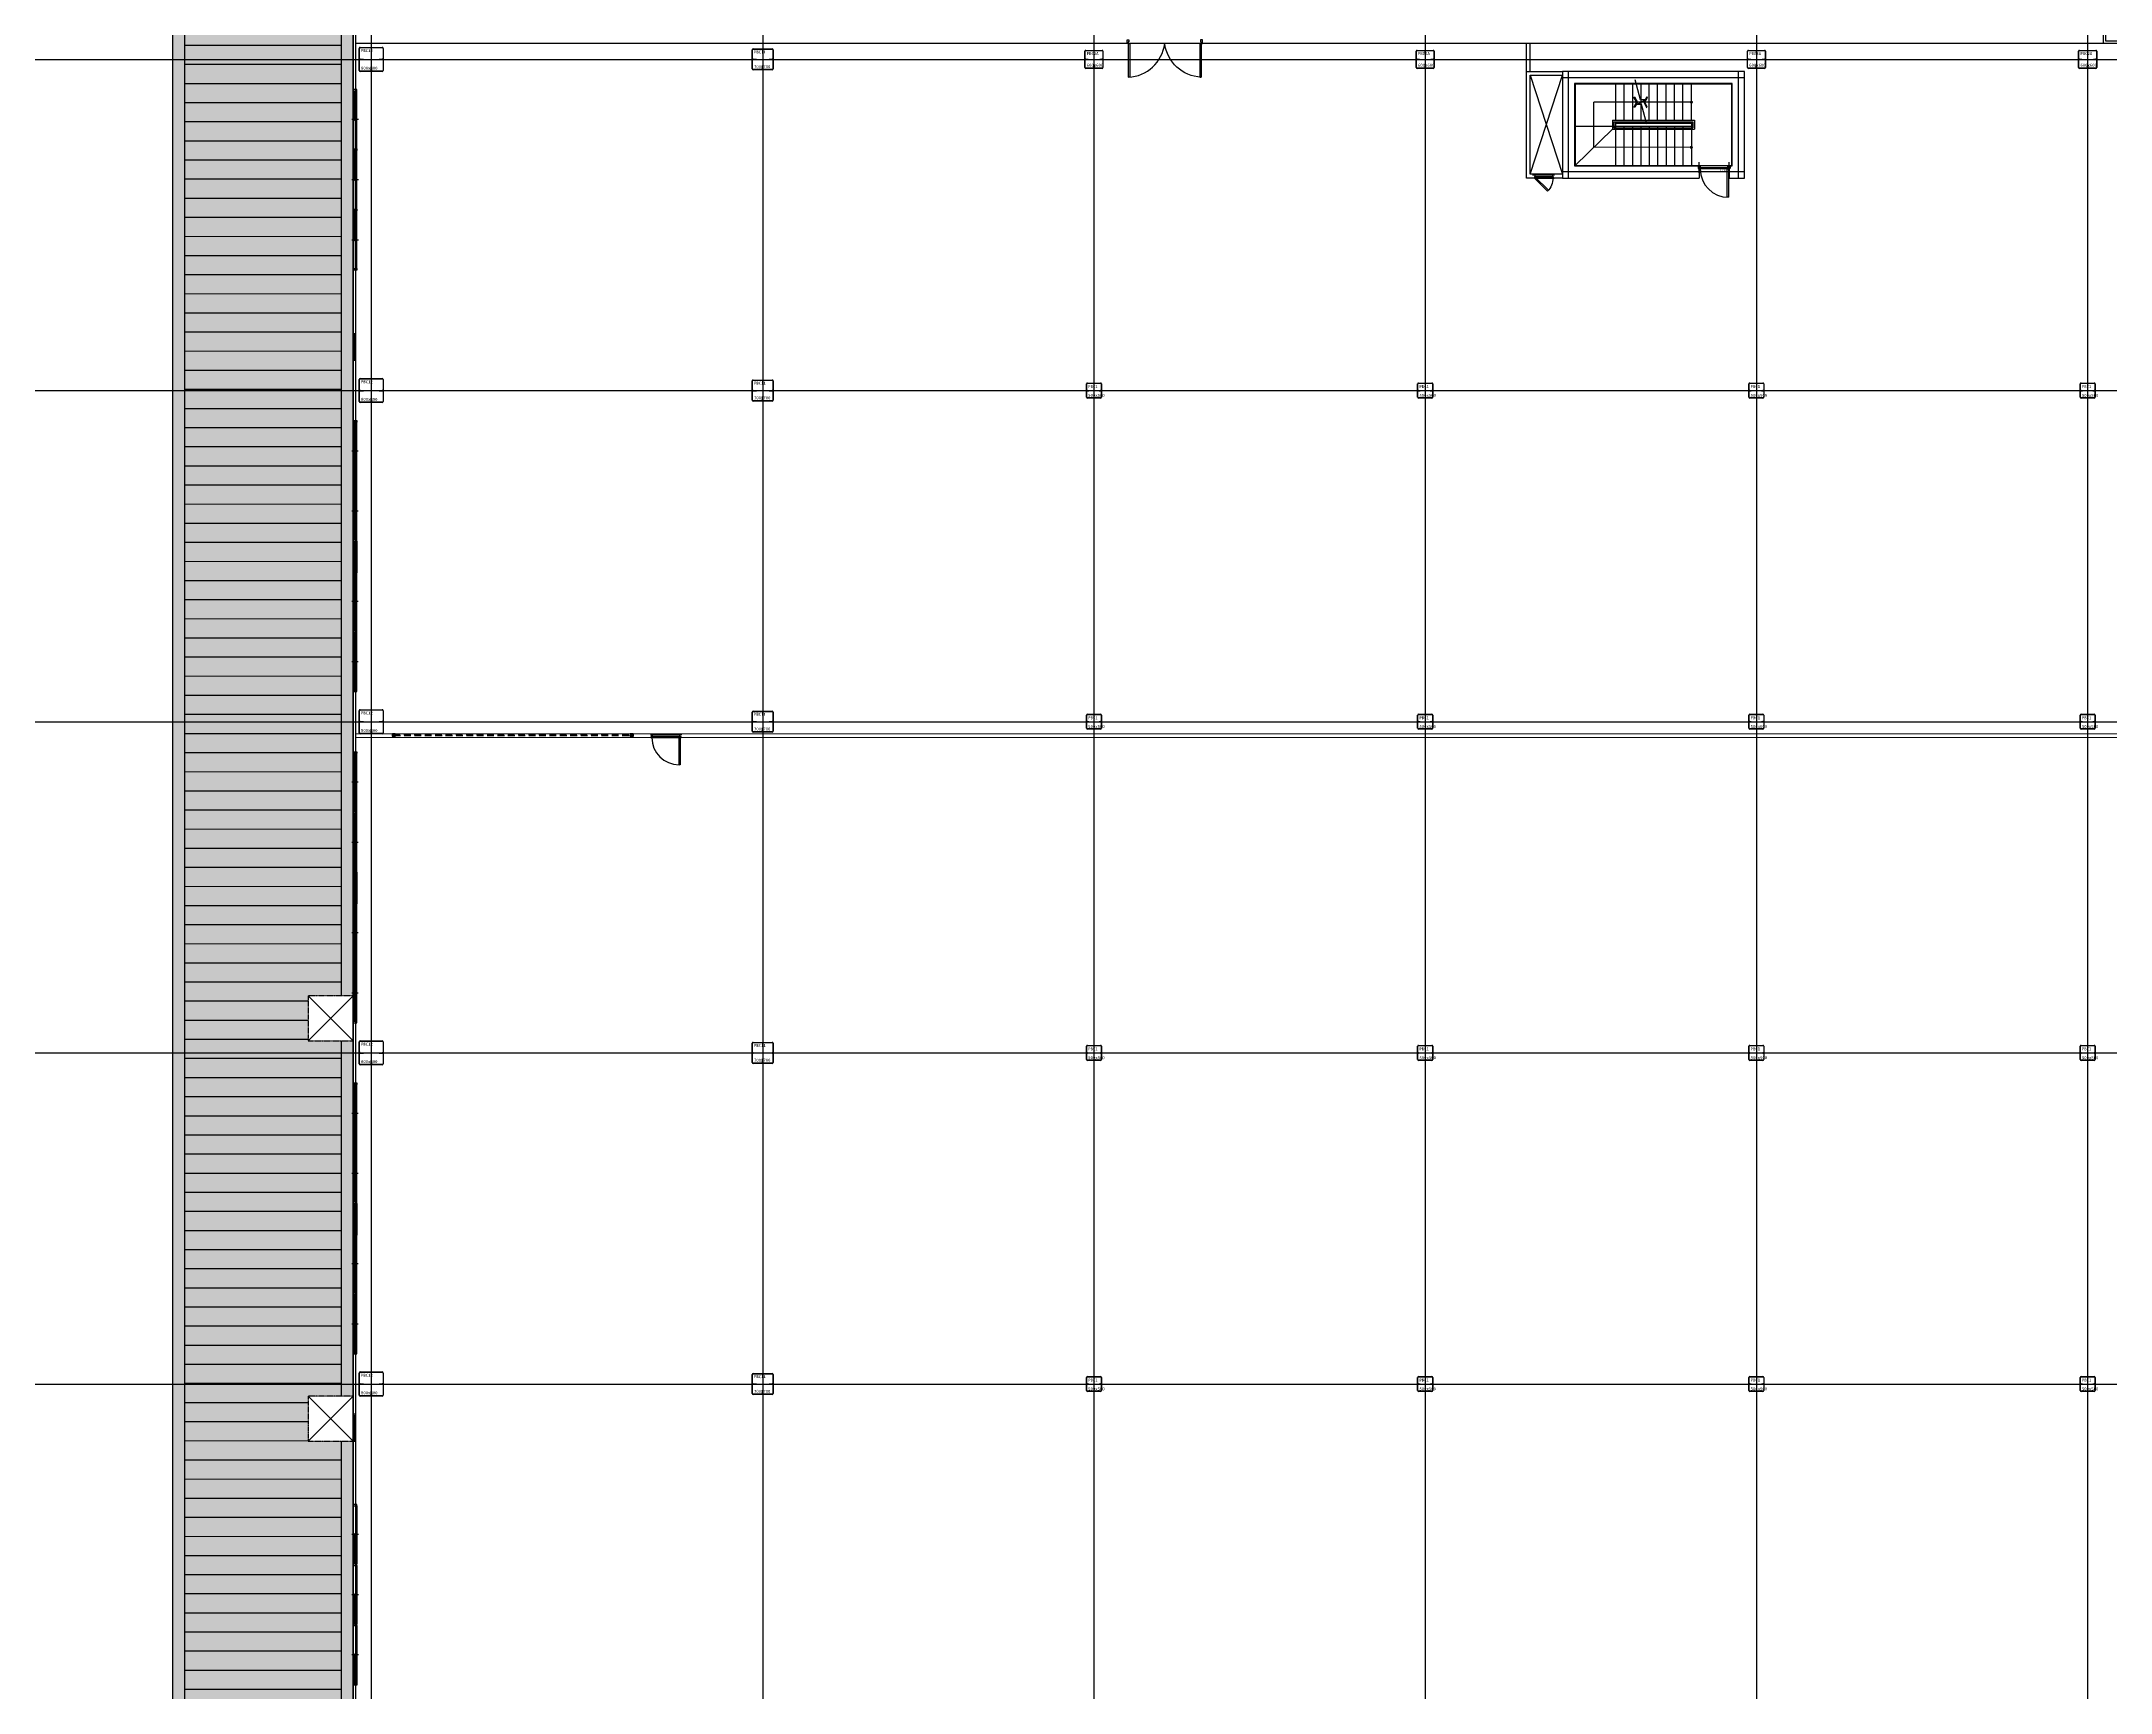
# Model space of a CAD drawing. Extents: x 152195838 to 160350639, y 364657247 to 370318102.
# Drawn here: x 158828992 to 158897710, y 365005782 to 365060630 of the extents above; entities that cross this region are included whole.
import ezdxf
from ezdxf.enums import TextEntityAlignment as Align
from ezdxf.xclip import XClip

# ---------------------------------------------------------------- set-up
doc = ezdxf.new("R2010")
doc.units = 0
doc.header["$MEASUREMENT"] = 0
for name, pattern in [('CEN', [63, 60, -1, 1, -1]), ('DASHED', [0.75, 0.5, -0.25]), ('HID', [2.3, 1.5, -0.8])]:
    doc.linetypes.add(name, pattern=pattern)
doc.layers.get('0').update_dxf_attribs({"linetype": 'CONTINUOUS'})
doc.layers.get('Defpoints').update_dxf_attribs({"linetype": 'CONTINUOUS'})
doc.layers.add('!WORK', color=150, linetype='CONTINUOUS', plot=False)
doc.layers.add('DEFPOINT', color=135, linetype='CONTINUOUS', plot=False)
for name, color, linetype in [('-S-foundation txt', 3, 'CONTINUOUS'), ('4A.TEC CEN 보조1', 14, 'CEN'), ('4A.TEC DOOR', 4, 'CONTINUOUS'), ('4A.TEC ELE 1', 7, 'CONTINUOUS'), ('4A.TEC ELE 4', 9, 'CONTINUOUS'), ('4A.TEC IND', 7, 'CONTINUOUS'), ('4A.TEC OPEN', 9, 'HID'), ('4A.TEC 마감선 2', 5, 'CONTINUOUS'), ('4A.TEC 벽체 1', 2, 'CONTINUOUS'), ('4A.TEC 벽체 3', 4, 'CONTINUOUS'), ('4A.TEC 벽체 4', 7, 'CONTINUOUS'), ('4A.TEC 주차 일반', 8, 'CONTINUOUS'), ('4A.TEC 창호 2', 4, 'CONTINUOUS'), ('4A.TEC 해치 1', 9, 'CONTINUOUS'), ('A-DOOR', 4, 'CONTINUOUS'), ('A-DOOR-C', 1, 'CONTINUOUS'), ('A-DOOR-FIN', 8, 'CONTINUOUS'), ('A-DOOR1', 4, 'CONTINUOUS'), ('A-DOOR2_CpON', 8, 'CONTINUOUS'), ('A-ETC', 5, 'CONTINUOUS'), ('main-plan$0$4A.TEC DOOR', 4, 'CONTINUOUS'), ('main-Plan$0$4A.TEC 창호 2', 4, 'CONTINUOUS'), ('P-BOX', 3, 'CONTINUOUS'), ('㈜SE&C ELE 1', 7, 'CONTINUOUS'), ('㈜SE&C 창호 2', 4, 'CONTINUOUS')]:
    doc.layers.add(name, color=color, linetype=linetype)
doc.styles.add('돋움', font='')
doc.styles.add('돋움체', font='')
doc.styles.get('돋움').set_extended_font_data('DotumChe')
doc.styles.get('돋움체').set_extended_font_data('DotumChe')

# ---------------------------------------------------------------- blocks, each defined once
blk = doc.blocks.new('asq9q')
for p, q in [((159790047, 364980932), (159791547, 364982432)), ((159790047, 364982432), (159791547, 364980932))]:
    blk.add_line(p, q)
at = {"linetype": 'DASHED'}
blk.add_lwpolyline([(159790047, 364980932), (159791547, 364980932), (159791547, 364982432), (159790047, 364982432)], close=True, dxfattribs=at)
blk = doc.blocks.new('zw$EEDA')
at = {"layer": '4A.TEC 해치 1', "linetype": 'Continuous'}
h = blk.add_hatch(color=254, dxfattribs=at)
h.dxf.hatch_style = 1
h.paths.add_polyline_path([(6000, 0), (6000, 11000), (4500, 11000), (4500, 12500), (6000, 12500), (6000, 31700), (4500, 31700), (4500, 33200), (6000, 33200), (6000, 45000), (4500, 45000), (4500, 46500), (6000, 46500), (6000, 89200), (0, 89200), (0, 0)])
at = {"layer": '4A.TEC 해치 1'}
h = blk.add_hatch(dxfattribs=at)
h.set_pattern_fill('LINE', color=256, scale=200, angle=360)
h.set_pattern_definition([(360, (-434424.4, 2090698.2), (2e-12, 635), [])])
edge = h.paths.add_edge_path()
edge.add_line((400, 88800), (5600, 88800))
edge.add_line((5600, 88800), (5600, 46500))
edge.add_line((5600, 46500), (4500, 46500))
edge.add_line((4500, 46500), (4500, 45000))
edge.add_line((4500, 45000), (5600, 45000))
edge.add_line((5600, 45000), (5600, 33200))
edge.add_line((5600, 33200), (4500, 33200))
edge.add_line((4500, 33200), (4500, 31700))
edge.add_line((4500, 31700), (5600, 31700))
edge.add_line((5600, 31700), (5600, 12500))
edge.add_line((5600, 12500), (4500, 12500))
edge.add_line((4500, 12500), (4500, 11000))
edge.add_line((4500, 11000), (5600, 11000))
edge.add_line((5600, 11000), (5600, 400))
edge.add_line((5600, 400), (400, 400))
edge.add_line((400, 400), (400, 88600))
at = {"ltscale": 1000}
blk.add_lwpolyline([(6000, 89200), (0, 89200), (0, 0), (6000, 0)], dxfattribs=at)
at = {"layer": '4A.TEC ELE 1', "color": 8}
for p, q in [((5600, 88800), (5600, 46500)), ((5600, 45000), (5600, 33200)), ((5600, 31700), (5600, 12500)), ((5600, 11000), (5600, 400))]:
    blk.add_line(p, q, dxfattribs=at)
blk.add_lwpolyline([(6000, 88800), (400, 88800), (400, 400), (5600, 400)], dxfattribs=at)
for p in [(-159785547, -364935932), (-159785547, -364949232), (-159785547, -364969932)]:
    blk.add_blockref('asq9q', p)
blk = doc.blocks.new('zw$FA08')
at = {"layer": '4A.TEC DOOR', "flags": 128}
for points in [[(2397, 1985), (1529, 2693, 0.360736), (1633, 1048, 0.414214)], [(868, 110), (0, 818, -0.360736), (1633, 1048, -0.414214)]]:
    blk.add_lwpolyline(points, format="xyb", dxfattribs=at)
for points in [[(2397, 1985), (2368, 1949), (1500, 2657), (1529, 2693)], [(868, 110), (897, 146), (29, 854), (0, 818)]]:
    blk.add_lwpolyline(points, dxfattribs=at)
for points in [[(2520, 1937), (2494, 1906), (2494, 1906), (2482, 1891), (2426, 1936), (2439, 1952), (2397, 1985), (2423, 2016)], [(940, 0), (965, 31), (965, 31), (977, 46), (922, 92), (909, 76), (868, 110), (843, 79)]]:
    blk.add_lwpolyline(points, close=True, dxfattribs=at)
at = {"layer": '4A.TEC 창호 2', "lineweight": -2}
blk.add_line((843, 79), (940, 0), dxfattribs=at)
blk = doc.blocks.new('KD FSD1000(0815)')
at = {"layer": '4A.TEC DOOR'}
for p, q in [((-10, 0), (0, 0)), ((973, 0), (27, 0)), ((1000, 0), (1010, 0)), ((-10, -100), (0, -100)), ((973, -45), (27, -45)), ((973, -100), (27, -100)), ((1000, -100), (1010, -100))]:
    blk.add_line(p, q, dxfattribs=at)
blk.add_lwpolyline([(27, 906), (67, 906), (67, 0), (27, 0), (27, 906)], close=True, dxfattribs=at)
for points in [[(0, -20), (0, 0), (27, 0), (27, -45), (42, -45), (42, -70), (27, -100), (0, -100), (0, -80), (2, -80), (2, -98), (26, -98), (40, -70), (40, -47), (25, -47), (25, -2), (2, -2), (2, -20), (0, -20)], [(1000, -20), (1000, 0), (973, 0), (973, -45), (958, -45), (958, -70), (973, -100), (1000, -100), (1000, -80), (998, -80), (998, -98), (974, -98), (960, -70), (960, -47), (975, -47), (975, -2), (998, -2), (998, -20), (1000, -20)]]:
    blk.add_lwpolyline(points, dxfattribs=at)
at = {"layer": '4A.TEC DOOR', "color": 9}
blk.add_arc((67, 0), 906, 0, 90, dxfattribs=at)
blk = doc.blocks.new('a7q')
at = {"layer": '4A.TEC OPEN', "ltscale": 150}
for p, q in [((788157, -3738483), (796077, -3738483)), ((788163, -3738509), (796071, -3738509))]:
    blk.add_line(p, q, dxfattribs=at)
at = {"layer": '4A.TEC 벽체 4'}
for p, q in [((788117, -3738456), (788217, -3738456)), ((788117, -3738456), (788117, -3738536)), ((788117, -3738534), (788117, -3738536)), ((788117, -3738536), (788217, -3738536)), ((788117, -3738536), (788120, -3738536)), ((788120, -3738534), (788120, -3738459)), ((788215, -3738459), (788120, -3738459)), ((788215, -3738534), (788120, -3738534)), ((788122, -3738461), (788122, -3738480)), ((788212, -3738461), (788122, -3738461)), ((788122, -3738531), (788122, -3738512)), ((788212, -3738531), (788122, -3738531)), ((788136, -3738519), (788136, -3738473)), ((788136, -3738473), (788195, -3738473)), ((788136, -3738519), (788136, -3738473)), ((788212, -3738473), (788136, -3738473)), ((788195, -3738519), (788136, -3738519)), ((788212, -3738519), (788136, -3738519)), ((788138, -3738476), (788138, -3738517)), ((788215, -3738476), (788138, -3738476)), ((788138, -3738517), (788215, -3738517)), ((788141, -3738515), (788141, -3738478)), ((788141, -3738478), (788217, -3738478)), ((788217, -3738515), (788141, -3738515)), ((788157, -3738496), (788157, -3738483)), ((788157, -3738496), (788163, -3738509)), ((788169, -3738483), (788169, -3738509)), ((788212, -3738473), (788212, -3738461)), ((788212, -3738519), (788212, -3738531)), ((788215, -3738459), (788215, -3738476)), ((788215, -3738517), (788215, -3738534)), ((788217, -3738478), (788217, -3738456)), ((788217, -3738536), (788217, -3738514)), ((796017, -3738478), (796017, -3738456)), ((796117, -3738456), (796017, -3738456)), ((796094, -3738478), (796017, -3738478)), ((796017, -3738536), (796017, -3738514)), ((796017, -3738515), (796094, -3738515)), ((796117, -3738536), (796017, -3738536)), ((796020, -3738459), (796020, -3738476)), ((796020, -3738459), (796115, -3738459)), ((796020, -3738476), (796096, -3738476)), ((796020, -3738517), (796020, -3738534)), ((796096, -3738517), (796020, -3738517)), ((796020, -3738534), (796115, -3738534)), ((796022, -3738473), (796022, -3738461)), ((796022, -3738461), (796112, -3738461)), ((796022, -3738473), (796098, -3738473)), ((796022, -3738519), (796022, -3738531)), ((796022, -3738519), (796098, -3738519)), ((796022, -3738531), (796112, -3738531)), ((796098, -3738473), (796039, -3738473)), ((796039, -3738519), (796098, -3738519)), ((796066, -3738483), (796066, -3738509)), ((796077, -3738496), (796071, -3738509)), ((796077, -3738496), (796077, -3738483)), ((796094, -3738515), (796094, -3738478)), ((796096, -3738476), (796096, -3738517)), ((796098, -3738519), (796098, -3738473)), ((796098, -3738519), (796098, -3738473)), ((796112, -3738461), (796112, -3738480)), ((796112, -3738531), (796112, -3738512)), ((796117, -3738456), (796115, -3738456)), ((796115, -3738534), (796115, -3738459)), ((796117, -3738456), (796117, -3738536)), ((796117, -3738534), (796117, -3738536))]:
    blk.add_line(p, q, dxfattribs=at)
at = {"layer": '4A.TEC 벽체 4', "color": 251, "lineweight": 0, "ltscale": 15}
for p, q in [((788117, -3738456), (788117, -3738581)), ((796117, -3738456), (796117, -3738581))]:
    blk.add_line(p, q, dxfattribs=at)
at = {"layer": '4A.TEC DOOR', "rotation": 180}
blk.add_blockref('KD FSD1000(0815)', (797707, -3738581), dxfattribs=at)
blk = doc.blocks.new('main-Plan$0$4A.TEC 점검구 700')
at = {"layer": 'main-Plan$0$4A.TEC 창호 2', "ltscale": 1.2}
for p, q in [((-55, 0), (-645, 0)), ((-40, -100), (-660, -100)), ((-55, -50), (-645, -50))]:
    blk.add_line(p, q, dxfattribs=at)
at = {"layer": 'main-Plan$0$4A.TEC 창호 2', "flags": 128}
for points in [[(-700, -20), (-700, 0), (-645, 0), (-645, -50), (-660, -50), (-660, -100), (-700, -100), (-700, -80)], [(0, -20), (0, 0), (-55, 0), (-55, -50), (-40, -50), (-40, -100), (0, -100), (0, -80)]]:
    blk.add_lwpolyline(points, dxfattribs=at)
at = {"layer": 'main-Plan$0$4A.TEC 창호 2', "ltscale": 1.2}
blk.add_lwpolyline([(-40, -100), (-72, -68), (-510, -507), (-478, -538)], close=True, dxfattribs=at)
at = {"layer": 'main-Plan$0$4A.TEC 창호 2'}
blk.add_arc((-40, -100), 620, 180, 225, dxfattribs=at)
blk = doc.blocks.new('dwg7F0D')
h = blk.add_hatch()
h.set_pattern_fill('ANSI37', color=253, scale=4000, angle=45, style=0)
h.set_pattern_definition([(90, (143763.5, -224403.43), (-500, 3e-14), []), (180, (143763.5, -224403.43), (-6e-14, -500), [])])
h.paths.add_polyline_path([(175475, 107628), (168277, 111740), (163617, 114401, -0.125113), (160887, 117037), (160717, 116931, -0.044026), (160093, 118172), (146103, 153405), (143474, 160024), (143474, 180350, 0.031352), (141674, 178662), (141674, 159680), (144572, 152384), (158420, 117508, 0.170076), (162625, 112664), (198212, 92338, 0.414214), (197541, 94794), (175375, 107454)])
blk = doc.blocks.new('zw$BC15')
at = {"layer": '4A.TEC 창호 2'}
for p, q in [((50, 7025), (50, 8950)), ((100, 7025), (100, 8950)), ((136, 7975), (136, 8950)), ((175, 7025), (175, 8950)), ((100, 8910), (136, 8910)), ((64, 7025), (64, 8025)), ((64, 8025), (136, 8025)), ((64, 7975), (136, 7975)), ((50, 5050), (50, 6975)), ((64, 7065), (100, 7065)), ((100, 5050), (100, 6975)), ((100, 6935), (136, 6935)), ((136, 5975), (136, 6975)), ((175, 5050), (175, 6975)), ((64, 5050), (64, 6025)), ((64, 6025), (136, 6025)), ((64, 5975), (136, 5975)), ((50, 4000), (50, 5000)), ((64, 5090), (100, 5090)), ((94, 5000), (94, 4000)), ((130, 5000), (130, 4000)), ((175, 5000), (175, 4000)), ((50, 2025), (50, 3950)), ((100, 2025), (100, 3950)), ((100, 3910), (136, 3910)), ((136, 2975), (136, 3950)), ((175, 2025), (175, 3950)), ((64, 2025), (64, 3025)), ((64, 3025), (136, 3025)), ((64, 2975), (136, 2975)), ((64, 2065), (100, 2065)), ((50, 50), (50, 1975)), ((100, 50), (100, 1975)), ((100, 1935), (136, 1935)), ((136, 975), (136, 1975)), ((175, 50), (175, 1975)), ((64, 50), (64, 1025)), ((64, 1025), (136, 1025)), ((64, 975), (136, 975)), ((64, 90), (100, 90))]:
    blk.add_line(p, q, dxfattribs=at)
at = {"layer": '4A.TEC 창호 2', "color": 8}
for p, q in [((118, 8910), (118, 8025)), ((82, 7975), (82, 7065)), ((118, 6935), (118, 6025)), ((82, 5975), (82, 5090)), ((112, 5000), (112, 4000)), ((118, 3910), (118, 3025)), ((82, 2975), (82, 2065)), ((118, 1935), (118, 1025)), ((82, 975), (82, 90))]:
    blk.add_line(p, q, dxfattribs=at)
at = {"layer": '4A.TEC 창호 2', "color": 1}
for p, q in [((0, 8000), (215, 8000)), ((0, 6000), (215, 6000)), ((0, 3000), (215, 3000)), ((0, 1000), (215, 1000))]:
    blk.add_line(p, q, dxfattribs=at)
at = {"layer": '4A.TEC 창호 2'}
for points in [[(175, 9000), (175, 8950), (136, 8950), (136, 8960), (100, 8960), (100, 8950), (50, 8950), (50, 9000)], [(175, 5050), (100, 5050), (100, 5040), (64, 5040), (64, 5050), (50, 5050), (50, 5000), (175, 5000)], [(175, 4000), (175, 3950), (136, 3950), (136, 3960), (100, 3960), (100, 3950), (50, 3950), (50, 4000)], [(175, 50), (100, 50), (100, 40), (64, 40), (64, 50), (50, 50), (50, 0), (175, 0)]]:
    blk.add_lwpolyline(points, close=True, dxfattribs=at)
at = {"layer": '4A.TEC 창호 2', "flags": 128}
for points in [[(100, 6975), (100, 6985), (136, 6985), (136, 6975), (175, 6975), (175, 7025), (100, 7025), (100, 7015), (64, 7015), (64, 7025), (50, 7025), (50, 6975)], [(100, 1975), (100, 1985), (136, 1985), (136, 1975), (175, 1975), (175, 2025), (100, 2025), (100, 2015), (64, 2015), (64, 2025), (50, 2025), (50, 1975)]]:
    blk.add_lwpolyline(points, close=True, dxfattribs=at)
blk = doc.blocks.new('zw$4749')
at = {"layer": '㈜SE&C ELE 1'}
for p, q in [((0, 125), (900, 125)), ((0, 50), (900, 50))]:
    blk.add_line(p, q, dxfattribs=at)
at = {"layer": '㈜SE&C 창호 2'}
for p, q in [((40, 111), (860, 111)), ((40, 89), (860, 89))]:
    blk.add_line(p, q, dxfattribs=at)
for points in [[(0, 125), (40, 125), (40, 50), (0, 50)], [(860, 125), (900, 125), (900, 50), (860, 50)]]:
    blk.add_lwpolyline(points, close=True, dxfattribs=at)
blk = doc.blocks.new('zw$DC4C')
at = {"layer": '4A.TEC 창호 2'}
for p, q in [((50, 4025), (50, 5950)), ((100, 4025), (100, 5950)), ((100, 5910), (136, 5910)), ((136, 4975), (136, 5950)), ((175, 4025), (175, 5950)), ((64, 4025), (64, 5025)), ((64, 5025), (136, 5025)), ((64, 4975), (136, 4975)), ((50, 2025), (50, 3975)), ((64, 4065), (100, 4065)), ((100, 2025), (100, 3975)), ((100, 3935), (136, 3935)), ((136, 2975), (136, 3975)), ((175, 2025), (175, 3975)), ((64, 2025), (64, 3025)), ((64, 3025), (136, 3025)), ((64, 2975), (136, 2975)), ((64, 2065), (100, 2065)), ((50, 50), (50, 1975)), ((100, 50), (100, 1975)), ((100, 1935), (136, 1935)), ((136, 975), (136, 1975)), ((175, 50), (175, 1975)), ((64, 50), (64, 1025)), ((64, 1025), (136, 1025)), ((64, 975), (136, 975)), ((64, 90), (100, 90))]:
    blk.add_line(p, q, dxfattribs=at)
at = {"layer": '4A.TEC 창호 2', "color": 8}
for p, q in [((118, 5910), (118, 5025)), ((82, 4975), (82, 4065)), ((118, 3935), (118, 3025)), ((82, 2975), (82, 2065)), ((118, 1935), (118, 1025)), ((82, 975), (82, 90))]:
    blk.add_line(p, q, dxfattribs=at)
at = {"layer": '4A.TEC 창호 2', "color": 1}
for p, q in [((0, 5000), (215, 5000)), ((0, 3000), (215, 3000)), ((0, 1000), (215, 1000))]:
    blk.add_line(p, q, dxfattribs=at)
at = {"layer": '4A.TEC 창호 2'}
blk.add_lwpolyline([(175, 6000), (175, 5950), (136, 5950), (136, 5960), (100, 5960), (100, 5950), (50, 5950), (50, 6000)], close=True, dxfattribs=at)
at = {"layer": '4A.TEC 창호 2', "flags": 128}
for points in [[(100, 3975), (100, 3985), (136, 3985), (136, 3975), (175, 3975), (175, 4025), (100, 4025), (100, 4015), (64, 4015), (64, 4025), (50, 4025), (50, 3975)], [(100, 1975), (100, 1985), (136, 1985), (136, 1975), (175, 1975), (175, 2025), (100, 2025), (100, 2015), (64, 2015), (64, 2025), (50, 2025), (50, 1975)], [(175, 0), (175, 50), (100, 50), (100, 40), (64, 40), (64, 50), (50, 50), (50, 0)]]:
    blk.add_lwpolyline(points, close=True, dxfattribs=at)
blk = doc.blocks.new('A$C4D7A5D56')
at = {"layer": '!WORK', "linetype": 'Continuous'}
for p, q in [((809, 1030), (1171, 1030)), ((809, 30), (1171, 30))]:
    blk.add_line(p, q, dxfattribs=at)
at = {"layer": 'A-DOOR'}
for points in [[(940, 1000), (980, 1000), (980, 985), (1040, 985), (1040, 1000), (1040, 1000), (1040, 1030), (940, 1030)], [(1040, 30), (940, 30), (940, 60), (980, 60), (980, 75), (1040, 75), (1040, 60), (1040, 60)]]:
    blk.add_lwpolyline(points, close=True, dxfattribs=at)
at = {"layer": 'A-DOOR-C'}
blk.add_arc((940, 60), 940, 90, 180, dxfattribs=at)
at = {"layer": 'A-DOOR-FIN'}
for p, q in [((940, 60), (940, 1000)), ((980, 75), (980, 985)), ((1040, 60), (1040, 1000)), ((1040, 75), (1040, 985))]:
    blk.add_line(p, q, dxfattribs=at)
at = {"layer": 'A-DOOR1'}
blk.add_lwpolyline([(0, 60), (0, 100), (940, 100), (940, 60)], close=True, dxfattribs=at)
at = {"layer": 'A-DOOR2_CpON', "linetype": 'Continuous'}
blk.add_line((940, 60), (940, 1000), dxfattribs=at)
at = {"layer": 'A-ETC'}
for p, q in [((1020, 1060), (960, 1060)), ((960, 1060), (960, 1030)), ((1020, 0), (960, 0))]:
    blk.add_line(p, q, dxfattribs=at)
at = {"layer": '!WORK', "style": '돋움'}
blk.add_text('1000 FSD', height=35, rotation=90, dxfattribs=at).set_placement((898, 113), align=Align.MIDDLE_LEFT)
blk = doc.blocks.new('s97qwr7q')
at = {"layer": '4A.TEC ELE 4', "color": 8, "ltscale": 0.3}
for p, q in [((158874767, 365059212), (158874767, 365058012)), ((158875047, 365059212), (158875047, 365058012)), ((158875327, 365059212), (158875327, 365058012)), ((158875887, 365058012), (158875887, 365059212)), ((158876167, 365058012), (158876167, 365059212)), ((158876447, 365058012), (158876447, 365059212)), ((158876727, 365058012), (158876727, 365059212)), ((158877007, 365058012), (158877007, 365059212)), ((158877287, 365058012), (158877287, 365059212)), ((158914607, 365059212), (158914607, 365058012)), ((158914887, 365059212), (158914887, 365058012)), ((158915167, 365059212), (158915167, 365058012)), ((158915727, 365058012), (158915727, 365059212)), ((158916007, 365058012), (158916007, 365059212)), ((158916287, 365058012), (158916287, 365059212)), ((158916567, 365058012), (158916567, 365059212)), ((158916847, 365058012), (158916847, 365059212)), ((158917127, 365058012), (158917127, 365059212)), ((158873427, 365057812), (158874667, 365057812)), ((158874667, 365057715), (158873427, 365056512)), ((158874667, 365058012), (158874667, 365057712)), ((158874667, 365058012), (158877387, 365058012)), ((158874667, 365057712), (158877387, 365057712)), ((158874717, 365057962), (158874717, 365057762)), ((158874717, 365057962), (158877337, 365057962)), ((158874767, 365057812), (158874717, 365057763)), ((158874717, 365057812), (158877287, 365057812)), ((158874717, 365057762), (158877337, 365057762)), ((158874767, 365057962), (158874767, 365057912)), ((158874767, 365057962), (158874767, 365057812)), ((158874767, 365057912), (158877287, 365057912)), ((158874767, 365057812), (158874767, 365057762)), ((158874767, 365057712), (158874767, 365056512)), ((158875047, 365057962), (158875047, 365057912)), ((158875047, 365057812), (158875047, 365057762)), ((158875047, 365057712), (158875047, 365056512)), ((158875327, 365057962), (158875327, 365057912)), ((158875327, 365057812), (158875327, 365057762)), ((158875327, 365057712), (158875327, 365056512)), ((158875607, 365057712), (158875607, 365056512)), ((158875887, 365057712), (158875887, 365056512)), ((158876167, 365057712), (158876167, 365056512)), ((158876447, 365057912), (158876447, 365057962)), ((158876447, 365057812), (158876447, 365057762)), ((158876447, 365057712), (158876447, 365056512)), ((158876727, 365057912), (158876727, 365057962)), ((158876727, 365057812), (158876727, 365057762)), ((158876727, 365057712), (158876727, 365056512)), ((158877007, 365057912), (158877007, 365057962)), ((158877007, 365057812), (158877007, 365057762)), ((158877007, 365057712), (158877007, 365056512)), ((158877287, 365057962), (158877287, 365057812)), ((158877287, 365057812), (158877287, 365057762)), ((158877287, 365057712), (158877287, 365056512)), ((158877337, 365057962), (158877337, 365057762)), ((158877387, 365058012), (158877387, 365057712)), ((158913267, 365057812), (158914507, 365057812)), ((158914504, 365057712), (158913267, 365056512)), ((158914507, 365058012), (158914507, 365057712)), ((158914507, 365058012), (158917227, 365058012)), ((158914507, 365057712), (158917227, 365057712)), ((158914607, 365057812), (158914555, 365057762)), ((158914557, 365057962), (158914557, 365057762)), ((158914557, 365057962), (158917177, 365057962)), ((158914557, 365057812), (158917127, 365057812)), ((158914557, 365057762), (158917177, 365057762)), ((158914607, 365057962), (158914607, 365057912)), ((158914607, 365057962), (158914607, 365057812)), ((158914607, 365057912), (158917127, 365057912)), ((158914607, 365057812), (158914607, 365057762)), ((158914607, 365057712), (158914607, 365056512)), ((158914887, 365057962), (158914887, 365057912)), ((158914887, 365057812), (158914887, 365057762)), ((158914887, 365057712), (158914887, 365056512)), ((158915167, 365057962), (158915167, 365057912)), ((158915167, 365057812), (158915167, 365057762)), ((158915167, 365057712), (158915167, 365056512)), ((158915447, 365057712), (158915447, 365056512)), ((158915727, 365057712), (158915727, 365056512)), ((158916007, 365057712), (158916007, 365056512)), ((158916287, 365057912), (158916287, 365057962)), ((158916287, 365057812), (158916287, 365057762)), ((158916287, 365057712), (158916287, 365056512)), ((158916567, 365057912), (158916567, 365057962)), ((158916567, 365057812), (158916567, 365057762)), ((158916567, 365057712), (158916567, 365056512)), ((158916847, 365057912), (158916847, 365057962)), ((158916847, 365057812), (158916847, 365057762)), ((158916847, 365057712), (158916847, 365056512)), ((158917127, 365057962), (158917127, 365057812)), ((158917127, 365057812), (158917127, 365057762)), ((158917127, 365057712), (158917127, 365056512)), ((158917177, 365057962), (158917177, 365057762)), ((158917227, 365058012), (158917227, 365057712)), ((158870607, 364996352), (158870607, 364997552)), ((158870887, 364996352), (158870887, 364997552)), ((158871167, 364996352), (158871167, 364997552)), ((158871447, 364996352), (158871447, 364997552)), ((158871727, 364996352), (158871727, 364997552)), ((158872007, 364996352), (158872007, 364997552)), ((158872567, 364997552), (158872567, 364996352)), ((158872847, 364997552), (158872847, 364996352)), ((158873127, 364997552), (158873127, 364996352)), ((158914607, 364996352), (158914607, 364997552)), ((158914887, 364996352), (158914887, 364997552)), ((158915167, 364996352), (158915167, 364997552)), ((158915447, 364996352), (158915447, 364997552)), ((158915727, 364996352), (158915727, 364997552)), ((158916007, 364996352), (158916007, 364997552)), ((158916567, 364997552), (158916567, 364996352)), ((158916847, 364997552), (158916847, 364996352)), ((158917127, 364997552), (158917127, 364996352)), ((158873227, 364996352), (158870507, 364996352)), ((158870507, 364996352), (158870507, 364996052)), ((158873227, 364996052), (158870507, 364996052)), ((158873177, 364996302), (158870557, 364996302)), ((158870557, 364996302), (158870557, 364996102)), ((158873177, 364996102), (158870557, 364996102)), ((158870607, 364996302), (158870607, 364996152)), ((158873127, 364996252), (158870607, 364996252)), ((158870607, 364996152), (158870607, 364996102)), ((158873177, 364996152), (158870607, 364996152)), ((158870607, 364996052), (158870607, 364994852)), ((158870887, 364996252), (158870887, 364996302)), ((158870887, 364996152), (158870887, 364996102)), ((158870887, 364996052), (158870887, 364994852)), ((158871167, 364996252), (158871167, 364996302)), ((158871167, 364996152), (158871167, 364996102)), ((158871167, 364996052), (158871167, 364994852)), ((158871447, 364996252), (158871447, 364996302)), ((158871447, 364996152), (158871447, 364996102)), ((158871447, 364996052), (158871447, 364994852)), ((158871727, 364996052), (158871727, 364994852)), ((158872007, 364996052), (158872007, 364994852)), ((158872287, 364996052), (158872287, 364994852)), ((158872567, 364996302), (158872567, 364996252)), ((158872567, 364996152), (158872567, 364996102)), ((158872567, 364996052), (158872567, 364994852)), ((158872847, 364996302), (158872847, 364996252)), ((158872847, 364996152), (158872847, 364996102)), ((158872847, 364996052), (158872847, 364994852)), ((158873127, 364996302), (158873127, 364996252)), ((158873127, 364996302), (158873127, 364996152)), ((158873127, 364996152), (158873127, 364996102)), ((158873127, 364996152), (158873177, 364996103)), ((158873127, 364996052), (158873127, 364994852)), ((158873177, 364996302), (158873177, 364996102)), ((158873227, 364996352), (158873227, 364996052)), ((158874467, 364996152), (158873227, 364996152)), ((158873227, 364996055), (158874467, 364994852)), ((158917227, 364996352), (158914507, 364996352)), ((158914507, 364996352), (158914507, 364996052)), ((158917227, 364996052), (158914507, 364996052)), ((158917177, 364996302), (158914557, 364996302)), ((158914557, 364996302), (158914557, 364996102)), ((158917177, 364996102), (158914557, 364996102)), ((158914607, 364996302), (158914607, 364996152)), ((158917127, 364996252), (158914607, 364996252)), ((158914607, 364996152), (158914607, 364996102)), ((158917177, 364996152), (158914607, 364996152)), ((158914607, 364996052), (158914607, 364994852)), ((158914887, 364996252), (158914887, 364996302)), ((158914887, 364996152), (158914887, 364996102)), ((158914887, 364996052), (158914887, 364994852)), ((158915167, 364996252), (158915167, 364996302)), ((158915167, 364996152), (158915167, 364996102)), ((158915167, 364996052), (158915167, 364994852)), ((158915447, 364996252), (158915447, 364996302)), ((158915447, 364996152), (158915447, 364996102)), ((158915447, 364996052), (158915447, 364994852)), ((158915727, 364996052), (158915727, 364994852)), ((158916007, 364996052), (158916007, 364994852)), ((158916287, 364996052), (158916287, 364994852)), ((158916567, 364996302), (158916567, 364996252)), ((158916567, 364996152), (158916567, 364996102)), ((158916567, 364996052), (158916567, 364994852)), ((158916847, 364996302), (158916847, 364996252)), ((158916847, 364996152), (158916847, 364996102)), ((158916847, 364996052), (158916847, 364994852)), ((158917127, 364996302), (158917127, 364996252)), ((158917127, 364996302), (158917127, 364996152)), ((158917127, 364996152), (158917127, 364996102)), ((158917127, 364996152), (158917177, 364996103)), ((158917127, 364996052), (158917127, 364994852)), ((158917177, 364996302), (158917177, 364996102)), ((158917227, 364996352), (158917227, 364996052)), ((158918467, 364996152), (158917227, 364996152)), ((158917227, 364996055), (158918467, 364994852))]:
    blk.add_line(p, q, dxfattribs=at)
at = {"layer": '4A.TEC ELE 4', "color": 8}
for p, q in [((158875607, 365059212), (158875607, 365058012)), ((158915447, 365059212), (158915447, 365058012)), ((158875887, 365057912), (158875887, 365057962)), ((158875887, 365057812), (158875887, 365057762)), ((158915727, 365057912), (158915727, 365057962)), ((158915727, 365057812), (158915727, 365057762)), ((158872287, 364997552), (158872287, 364996352)), ((158916287, 364997552), (158916287, 364996352)), ((158872007, 364996252), (158872007, 364996302)), ((158872007, 364996152), (158872007, 364996102)), ((158916007, 364996252), (158916007, 364996302)), ((158916007, 364996152), (158916007, 364996102))]:
    blk.add_line(p, q, dxfattribs=at)
at = {"layer": '4A.TEC ELE 4', "color": 8, "ltscale": 0.02}
for p, q in [((158875607, 365057962), (158875607, 365057912)), ((158875607, 365057812), (158875607, 365057762)), ((158915447, 365057962), (158915447, 365057912)), ((158915447, 365057812), (158915447, 365057762)), ((158872287, 364996302), (158872287, 364996252)), ((158872287, 364996152), (158872287, 364996102)), ((158916287, 364996302), (158916287, 364996252)), ((158916287, 364996152), (158916287, 364996102))]:
    blk.add_line(p, q, dxfattribs=at)
at = {"layer": '4A.TEC ELE 4', "color": 8, "ltscale": 0.2}
for p, q in [((158876167, 365057912), (158876167, 365057962)), ((158876167, 365057812), (158876167, 365057762)), ((158916007, 365057912), (158916007, 365057962)), ((158916007, 365057812), (158916007, 365057762)), ((158871727, 364996252), (158871727, 364996302)), ((158871727, 364996152), (158871727, 364996102)), ((158915727, 364996252), (158915727, 364996302)), ((158915727, 364996152), (158915727, 364996102))]:
    blk.add_line(p, q, dxfattribs=at)
at = {"layer": '4A.TEC ELE 4', "color": 8, "ltscale": 0.3}
for points in [[(158875813, 365057875), (158875635, 365058538), (158875480, 365058538), (158875749, 365058694), (158875593, 365058694), (158875416, 365059355)], [(158915653, 365057875), (158915475, 365058538), (158915320, 365058538), (158915589, 365058694), (158915433, 365058694), (158915256, 365059355)], [(158872081, 364996215), (158872259, 364996878), (158872414, 364996878), (158872145, 364997034), (158872301, 364997034), (158872478, 364997695)], [(158916081, 364996215), (158916259, 364996878), (158916414, 364996878), (158916145, 364997034), (158916301, 364997034), (158916478, 364997695)]]:
    blk.add_lwpolyline(points, dxfattribs=at)
at = {"layer": '4A.TEC IND', "color": 8}
for p, q in [((158877287, 365058609), (158874047, 365058609)), ((158874047, 365057113), (158874047, 365058609)), ((158917127, 365058609), (158913887, 365058609)), ((158913887, 365057113), (158913887, 365058609)), ((158877297, 365057110), (158874047, 365057113)), ((158917137, 365057110), (158913887, 365057113)), ((158870607, 364996949), (158873847, 364996949)), ((158873847, 364995453), (158873847, 364996949)), ((158914607, 364996949), (158917847, 364996949)), ((158917847, 364995453), (158917847, 364996949)), ((158870597, 364995452), (158873847, 364995453)), ((158914597, 364995452), (158917847, 364995453))]:
    blk.add_line(p, q, dxfattribs=at)
for points in [[(158875410, 365058435), (158875386, 365058449), (158875468, 365058609), (158875375, 365058770), (158875400, 365058785), (158875501, 365058609)], [(158875793, 365058435), (158875818, 365058449), (158875736, 365058609), (158875829, 365058770), (158875804, 365058785), (158875703, 365058609)], [(158915250, 365058435), (158915226, 365058449), (158915308, 365058609), (158915215, 365058770), (158915240, 365058785), (158915341, 365058609)], [(158915633, 365058435), (158915658, 365058449), (158915576, 365058609), (158915669, 365058770), (158915644, 365058785), (158915543, 365058609)], [(158872101, 364996775), (158872076, 364996789), (158872158, 364996949), (158872065, 364997110), (158872090, 364997125), (158872191, 364996949)], [(158872484, 364996775), (158872508, 364996789), (158872426, 364996949), (158872519, 364997110), (158872494, 364997125), (158872393, 364996949)], [(158916101, 364996775), (158916076, 364996789), (158916158, 364996949), (158916065, 364997110), (158916090, 364997125), (158916191, 364996949)], [(158916484, 364996775), (158916508, 364996789), (158916426, 364996949), (158916519, 364997110), (158916494, 364997125), (158916393, 364996949)]]:
    blk.add_lwpolyline(points, close=True, dxfattribs=at)
at = {"layer": '4A.TEC IND', "const_width": 50}
for points in [[(158877262, 365058611, -1), (158877312, 365058611, -1)], [(158917102, 365058611, -1), (158917152, 365058611, -1)], [(158877262, 365057112, -1), (158877312, 365057112, -1)], [(158917102, 365057112, -1), (158917152, 365057112, -1)], [(158870632, 364996951, 1), (158870582, 364996951, 1)], [(158914632, 364996951, 1), (158914582, 364996951, 1)], [(158870632, 364995454, 1), (158870582, 364995454, 1)], [(158914632, 364995454, 1), (158914582, 364995454, 1)]]:
    blk.add_lwpolyline(points, format="xyb", close=True, dxfattribs=at)
blk = doc.blocks.new('A$C111325cc')
at = {"layer": 'DEFPOINT'}
for p, q in [((136276, 244000), (136276, 0)), ((149276, 244000), (149276, 0)), ((160276, 244000), (160276, 0)), ((171276, 244000), (171276, 0)), ((182276, 244000), (182276, 0)), ((193276, 244000), (193276, 0)), ((0, 163063), (324969, 163063)), ((0, 152063), (324969, 152063)), ((0, 141063), (324969, 141063)), ((0, 130063), (324969, 130063)), ((0, 119063), (324969, 119063))]:
    blk.add_line(p, q, dxfattribs=at)
blk = doc.blocks.new('PBC12(B2F~2F)')
at = {"layer": 'P-BOX'}
h = blk.add_hatch(color=3, dxfattribs=at)
h.dxf.hatch_style = 1
h.paths.add_polyline_path([(135, 495, -0.414216), (100, 530), (100, 495)])
h.paths.add_polyline_path([(900, 470), (900, 505), (865, 505, -0.414217)])
at = {"layer": 'Defpoints', "color": 1, "ltscale": 50}
for p, q in [((500, 1000), (500, 0)), ((0, 500), (1000, 500))]:
    blk.add_line(p, q, dxfattribs=at)
at = {"layer": 'P-BOX', "color": 3, "ltscale": 50}
for p, q in [((495, 890), (495, 750)), ((495, 750), (505, 750)), ((505, 750), (505, 890)), ((100, 495), (240, 495)), ((135, 505), (240, 505)), ((240, 505), (240, 495)), ((495, 110), (495, 250)), ((495, 250), (505, 250)), ((505, 250), (505, 110)), ((760, 505), (900, 505)), ((760, 505), (760, 495)), ((760, 495), (865, 495))]:
    blk.add_line(p, q, dxfattribs=at)
for points in [[(100, 135), (100, 865)], [(110, 530), (110, 865)], [(135, 900), (865, 900)], [(135, 890), (865, 890)], [(890, 865), (890, 505)], [(900, 865), (900, 135)], [(110, 135), (110, 495)], [(110, 495), (135, 495), (135, 486), (110, 486), (110, 495)], [(865, 110), (135, 110)], [(865, 100), (135, 100)], [(865, 514), (890, 514), (890, 505), (865, 505), (865, 514)], [(890, 470), (890, 135)]]:
    blk.add_lwpolyline(points, dxfattribs=at)
for centre, radius, start, end in [((135, 865), 35, 90, 180), ((135, 865), 25, 90, 180), ((865, 865), 35, 0, 90), ((865, 865), 25, 0, 90), ((135, 530), 35, 180, 270), ((135, 135), 35, 180, 270), ((135, 530), 25, 180, 270), ((135, 135), 25, 180, 270), ((865, 470), 35, 0, 90), ((865, 470), 25, 0, 90), ((865, 135), 35, 270, 0), ((865, 135), 25, 270, 0)]:
    blk.add_arc(centre, radius, start, end, dxfattribs=at)
at = {"layer": 'DEFPOINT', "style": '돋움체'}
for s, p in [('PBC12', (160, 742)), ('800x800', (160, 160))]:
    blk.add_text(s, height=100, dxfattribs=at).set_placement(p)
blk = doc.blocks.new('PBC1(2F~3F)')
at = {"layer": 'P-BOX'}
h = blk.add_hatch(color=256, dxfattribs=at)
h.dxf.hatch_style = 1
h.paths.add_polyline_path([(100, 392), (132, 392, -0.414214), (100, 423)])
h = blk.add_hatch(color=256, dxfattribs=at)
h.dxf.hatch_style = 1
h.paths.add_polyline_path([(600, 400), (568, 400, -0.414214), (600, 369)])
at = {"layer": 'Defpoints', "color": 1, "ltscale": 50}
for p, q in [((350, 746), (350, 46)), ((0, 396), (700, 396))]:
    blk.add_line(p, q, dxfattribs=at)
at = {"layer": 'P-BOX', "color": 3, "ltscale": 50}
for p, q in [((100, 392), (180, 392)), ((132, 400), (180, 400)), ((180, 400), (180, 392)), ((520, 400), (600, 400)), ((520, 400), (520, 392)), ((520, 392), (568, 392))]:
    blk.add_line(p, q, dxfattribs=at)
for points in [[(100, 178), (100, 614)], [(109, 423), (109, 614)], [(109, 178), (109, 392)], [(109, 392), (134, 392), (134, 382), (109, 382), (109, 392)], [(132, 646), (568, 646)], [(132, 637), (568, 637)], [(568, 155), (132, 155)], [(568, 146), (132, 146)], [(566, 410), (591, 410), (591, 400), (566, 400), (566, 410)], [(591, 614), (591, 400)], [(591, 369), (591, 178)], [(600, 614), (600, 178)]]:
    blk.add_lwpolyline(points, dxfattribs=at)
for centre, radius, start, end in [((132, 614), 31.5, 90, 180), ((132, 423), 31.5, 180, 270), ((132, 178), 31.5, 180, 270), ((132, 614), 22.5, 90, 180), ((132, 423), 22.5, 180, 270), ((132, 178), 22.5, 180, 270), ((568, 614), 31.5, 0, 90), ((568, 614), 22.5, 0, 90), ((568, 369), 31.5, 0, 90), ((568, 369), 22.5, 0, 90), ((568, 178), 31.5, 270, 0), ((568, 178), 22.5, 270, 0)]:
    blk.add_arc(centre, radius, start, end, dxfattribs=at)
at = {"layer": 'DEFPOINT', "style": '돋움체'}
for s, p in [('500x500', (158, 187)), ('PBC1', (158, 478))]:
    blk.add_text(s, height=100, dxfattribs=at).set_placement(p)
blk = doc.blocks.new('PBC2A(2F~3F)')
h = blk.add_hatch(color=3)
h.dxf.hatch_style = 1
h.paths.add_polyline_path([(132, 396, -0.414214), (100, 427), (100, 396)])
h.paths.add_polyline_path([(668, 404, -0.414214), (700, 373), (700, 404)])
at = {"layer": 'Defpoints', "color": 1, "ltscale": 50}
for p, q in [((400, 800), (400, 0)), ((0, 400), (800, 400))]:
    blk.add_line(p, q, dxfattribs=at)
at = {"layer": 'P-BOX', "color": 3, "ltscale": 50}
for p, q in [((396, 691), (396, 581)), ((404, 581), (404, 691)), ((100, 396), (210, 396)), ((132, 404), (210, 404)), ((210, 404), (210, 396)), ((396, 581), (404, 581)), ((396, 109), (396, 219)), ((396, 219), (404, 219)), ((404, 219), (404, 109)), ((590, 404), (700, 404)), ((590, 404), (590, 396)), ((590, 396), (668, 396))]:
    blk.add_line(p, q, dxfattribs=at)
for points in [[(132, 700), (668, 700)], [(132, 691), (668, 691)], [(100, 132), (100, 668)], [(109, 427), (109, 668)], [(109, 132), (109, 396)], [(109, 396), (134, 396), (134, 386), (109, 386), (109, 396)], [(668, 109), (132, 109)], [(668, 100), (132, 100)], [(666, 414), (691, 414), (691, 404), (666, 404), (666, 414)], [(691, 668), (691, 404)], [(691, 373), (691, 132)], [(700, 668), (700, 132)]]:
    blk.add_lwpolyline(points, dxfattribs=at)
for centre, radius, start, end in [((132, 668), 31.5, 90, 180), ((132, 668), 22.5, 90, 180), ((668, 668), 31.5, 0, 90), ((668, 668), 22.5, 0, 90), ((132, 427), 31.5, 180, 270), ((132, 132), 31.5, 180, 270), ((132, 427), 22.5, 180, 270), ((132, 132), 22.5, 180, 270), ((668, 373), 31.5, 0, 90), ((668, 373), 22.5, 0, 90), ((668, 132), 31.5, 270, 0), ((668, 132), 22.5, 270, 0)]:
    blk.add_arc(centre, radius, start, end, dxfattribs=at)
at = {"layer": 'DEFPOINT', "style": '돋움체'}
for s, p in [('600x600', (160, 160)), ('PBC2A', (161, 543))]:
    blk.add_text(s, height=100, dxfattribs=at).set_placement(p)
blk = doc.blocks.new('PBC11(2F)')
at = {"layer": 'P-BOX'}
h = blk.add_hatch(color=256, dxfattribs=at)
h.dxf.hatch_style = 1
h.paths.add_polyline_path([(100, 477), (100, 446), (132, 446, -0.414214)])
h = blk.add_hatch(color=256, dxfattribs=at)
h.dxf.hatch_style = 1
h.paths.add_polyline_path([(800, 454), (768, 454, -0.414214), (800, 423)])
at = {"layer": 'Defpoints', "color": 1, "ltscale": 50}
for p, q in [((450, 900), (450, 0)), ((0, 450), (900, 450))]:
    blk.add_line(p, q, dxfattribs=at)
at = {"layer": 'P-BOX', "color": 3, "ltscale": 50}
for p, q in [((446, 791), (446, 651)), ((454, 651), (454, 791)), ((100, 446), (240, 446)), ((132, 454), (240, 454)), ((240, 454), (240, 446)), ((446, 651), (454, 651)), ((446, 109), (446, 249)), ((446, 249), (454, 249)), ((454, 249), (454, 109)), ((660, 454), (800, 454)), ((660, 454), (660, 446)), ((660, 446), (768, 446))]:
    blk.add_line(p, q, dxfattribs=at)
for points in [[(100, 132), (100, 768)], [(109, 477), (109, 768)], [(132, 800), (768, 800)], [(132, 791), (768, 791)], [(791, 768), (791, 454)], [(800, 768), (800, 132)], [(109, 132), (109, 446)], [(109, 446), (134, 446), (134, 436), (109, 436), (109, 446)], [(768, 109), (132, 109)], [(768, 100), (132, 100)], [(766, 464), (791, 464), (791, 454), (766, 454), (766, 464)], [(791, 423), (791, 132)]]:
    blk.add_lwpolyline(points, dxfattribs=at)
for centre, radius, start, end in [((132, 768), 31.5, 90, 180), ((132, 768), 22.5, 90, 180), ((768, 768), 31.5, 0, 90), ((768, 768), 22.5, 0, 90), ((132, 477), 31.5, 180, 270), ((132, 132), 31.5, 180, 270), ((132, 477), 22.5, 180, 270), ((132, 132), 22.5, 180, 270), ((768, 423), 31.5, 0, 90), ((768, 423), 22.5, 0, 90), ((768, 132), 31.5, 270, 0), ((768, 132), 22.5, 270, 0)]:
    blk.add_arc(centre, radius, start, end, dxfattribs=at)
at = {"layer": 'DEFPOINT', "style": '돋움체'}
for s, p in [('PBC11', (161, 646)), ('700x700', (159, 159))]:
    blk.add_text(s, height=100, dxfattribs=at).set_placement(p)
blk = doc.blocks.new('2FCOL')
at = {"layer": '-S-foundation txt', "linetype": 'DASHED'}
for p in [(0, 77000), (0, 66000), (0, 55000), (0, 44000), (0, 33000)]:
    blk.add_blockref('PBC12(B2F~2F)', p, dxfattribs=at)
for name, p in [('PBC11(2F)', (13050, 77050)), ('PBC2A(2F~3F)', (24100, 77100)), ('PBC2A(2F~3F)', (35100, 77100)), ('PBC2A(2F~3F)', (46100, 77100)), ('PBC2A(2F~3F)', (57100, 77100)), ('PBC11(2F)', (13050, 66050)), ('PBC1(2F~3F)', (24150, 66104)), ('PBC1(2F~3F)', (35150, 66104)), ('PBC1(2F~3F)', (46150, 66104)), ('PBC1(2F~3F)', (57150, 66104)), ('PBC11(2F)', (13050, 55050)), ('PBC1(2F~3F)', (24150, 55104)), ('PBC1(2F~3F)', (35150, 55104)), ('PBC1(2F~3F)', (46150, 55104)), ('PBC1(2F~3F)', (57150, 55104)), ('PBC11(2F)', (13050, 44050)), ('PBC1(2F~3F)', (24150, 44104)), ('PBC1(2F~3F)', (35150, 44104)), ('PBC1(2F~3F)', (46150, 44104)), ('PBC1(2F~3F)', (57150, 44104)), ('PBC11(2F)', (13050, 33050)), ('PBC1(2F~3F)', (24150, 33104)), ('PBC1(2F~3F)', (35150, 33104)), ('PBC1(2F~3F)', (46150, 33104)), ('PBC1(2F~3F)', (57150, 33104))]:
    blk.add_blockref(name, p)

msp = doc.modelspace()

# ---------------------------------------------------------------- linework, layer by layer
at = {"layer": '4A.TEC CEN 보조1'}
for p, q in [((158879507.0046, 365059431.8958), (158885547.0046, 365059431.8958)), ((158879707.0046, 365056091.8958), (158879707.0046, 365059631.8958)), ((158885347.0046, 365056091.8958), (158885347.0046, 365059631.8958)), ((158885547.0046, 365056291.8958), (158879507.0046, 365056291.8958))]:
    msp.add_line(p, q, dxfattribs=at)
at = {"layer": '4A.TEC 마감선 2'}
for p, q in [((158885127.0046, 365059211.8958), (158879927.0046, 365059211.8958)), ((158879927.0046, 365059211.8958), (158879927.0046, 365056511.8958)), ((158885127.0046, 365056511.8958), (158885127.0046, 365059211.8958)), ((158879927.0046, 365056511.8958), (158884047.0046, 365056511.8958)), ((158884047.0046, 365056491.8958), (158884047.0046, 365056511.8958)), ((158885047.0046, 365056511.8958), (158885047.0046, 365056491.8958)), ((158885047.0046, 365056511.8958), (158885127.0046, 365056511.8958))]:
    msp.add_line(p, q, dxfattribs=at)
at = {"layer": '4A.TEC 벽체 1'}
for p, q in [((158885547.0046, 365059631.8958), (158879507.0046, 365059631.8958)), ((158879507.0046, 365059631.8958), (158879507.0046, 365056091.8958)), ((158885147.0046, 365059231.8958), (158879907.0046, 365059231.8958)), ((158879907.0046, 365059231.8958), (158879907.0046, 365056491.8958)), ((158885147.0046, 365056491.8958), (158885147.0046, 365059231.8958)), ((158885547.0046, 365056091.8958), (158885547.0046, 365059631.8958)), ((158879907.0046, 365056491.8958), (158884047.0046, 365056491.8958)), ((158884047.0046, 365056491.8958), (158884047.0046, 365056091.8958)), ((158885047.0046, 365056491.8958), (158885047.0046, 365056091.8958)), ((158885047.0046, 365056491.8958), (158885147.0046, 365056491.8958)), ((158879507.0046, 365056091.8958), (158884047.0046, 365056091.8958)), ((158885047.0046, 365056091.8958), (158885547.0046, 365056091.8958))]:
    msp.add_line(p, q, dxfattribs=at)
at = {"layer": '4A.TEC 벽체 3'}
for p, q in [((158897472.0046, 365060556.8958), (158839422.0046, 365060556.8958)), ((158878307.0046, 365059631.8958), (158878307.0046, 365060556.8958)), ((158878432.0046, 365059631.8958), (158878432.0046, 365060556.8958))]:
    msp.add_line(p, q, dxfattribs=at)
for points in [[(158941547.0046, 365060631.8958), (158897547.0046, 365060631.8958), (158897547.0046, 365071631.8958), (158839347.0046, 365071631.8958), (158839347.0046, 364982431.8958), (158941547.0046, 364982431.8958)], [(158941472.0046, 365060556.8958), (158897472.0046, 365060556.8958), (158897472.0046, 365071556.8958), (158839422.0046, 365071556.8958), (158839422.0046, 364982506.8958), (158941472.0046, 364982506.8958)]]:
    msp.add_lwpolyline(points, close=True, dxfattribs=at)
msp.add_lwpolyline([(158839347.0046, 364993431.8958), (158839347.0046, 365071031.8958)], dxfattribs=at)
at = {"layer": '4A.TEC 벽체 3', "flags": 128}
for points in [[(158879507.0046, 365056091.8958), (158878307.0046, 365056091.8958), (158878307.0046, 365059631.8958), (158879507.0046, 365059631.8958)], [(158879507.0046, 365056216.8958), (158878432.0046, 365056216.8958), (158878432.0046, 365059506.8958), (158879507.0046, 365059506.8958)]]:
    msp.add_lwpolyline(points, dxfattribs=at)
at = {"layer": '4A.TEC 벽체 4', "color": 251, "lineweight": 0, "ltscale": 15}
for p, q in [((158930347.0046, 365037631.8958), (158839422.0046, 365037631.8958)), ((158930347.0046, 365037506.8958), (158839422.0046, 365037506.8958))]:
    msp.add_line(p, q, dxfattribs=at)
at = {"layer": '4A.TEC 해치 1'}
for p, q in [((158878432.0046, 365056216.8958), (158879507.0046, 365059506.8958)), ((158878432.0046, 365059506.8958), (158879507.0046, 365056216.8958))]:
    msp.add_line(p, q, dxfattribs=at)

# ---------------------------------------------------------------- block references
ref = msp.add_blockref('dwg7F0D', (158646294.1963, 364870692.3902))
XClip(ref).set_block_clipping_path([(73539.6965211034, 26276.3403887749), (382345.1829209924, 254113.1821119785)])
for name, p in [('zw$EEDA', (158833347.0046, 364982431.8958)), ('2FCOL', (158839447.0046, 364982531.8958))]:
    msp.add_blockref(name, p)
at = {"layer": '4A.TEC ELE 4'}
msp.add_blockref('s97qwr7q', (6500, 0), dxfattribs=at)
at = {"layer": '4A.TEC 벽체 1', "rotation": 90}
msp.add_blockref('A$C4D7A5D56', (158885077.0041, 365055451.8943), dxfattribs=at)
at = {"layer": '4A.TEC 벽체 1'}
msp.add_blockref('a7q', (158052529.765, 368776088.234), dxfattribs=at)
at = {"layer": '4A.TEC 벽체 3', "lineweight": -2, "rotation": 270}
msp.add_blockref('zw$4749', (158839297.0046, 365050931.8958), dxfattribs=at)
at = {"layer": '4A.TEC 벽체 3', "lineweight": -2, "xscale": -1, "rotation": 270}
msp.add_blockref('zw$4749', (158839297.0046, 365014131.8958), dxfattribs=at)
at = {"layer": '4A.TEC 주차 일반', "lineweight": -2, "xscale": -1}
msp.add_blockref('zw$DC4C', (158839522.0046, 365053031.8958), dxfattribs=at)
at = {"layer": '4A.TEC 주차 일반', "lineweight": -2}
for p in [(158839297.0046, 365039031.8958), (158839297.0046, 365028031.8958), (158839297.0046, 365017031.8958)]:
    msp.add_blockref('zw$BC15', p, dxfattribs=at)
at = {"layer": '4A.TEC 주차 일반', "lineweight": -2, "rotation": 180}
msp.add_blockref('zw$DC4C', (158839522.0046, 365012031.8958), dxfattribs=at)
at = {"layer": '4A.TEC 창호 2', "lineweight": -2, "rotation": 129.1989108218729}
msp.add_blockref('zw$FA08', (158868140.8061, 365059953.7952), dxfattribs=at)
at = {"layer": 'DEFPOINT'}
msp.add_blockref('A$C111325cc', (158703670.7413, 364896968.7328), dxfattribs=at)
at = {"layer": 'main-plan$0$4A.TEC DOOR', "xscale": -1}
msp.add_blockref('main-Plan$0$4A.TEC 점검구 700', (158878532.0046, 365056191.8958), dxfattribs=at)

doc.saveas('drawing.dxf')
